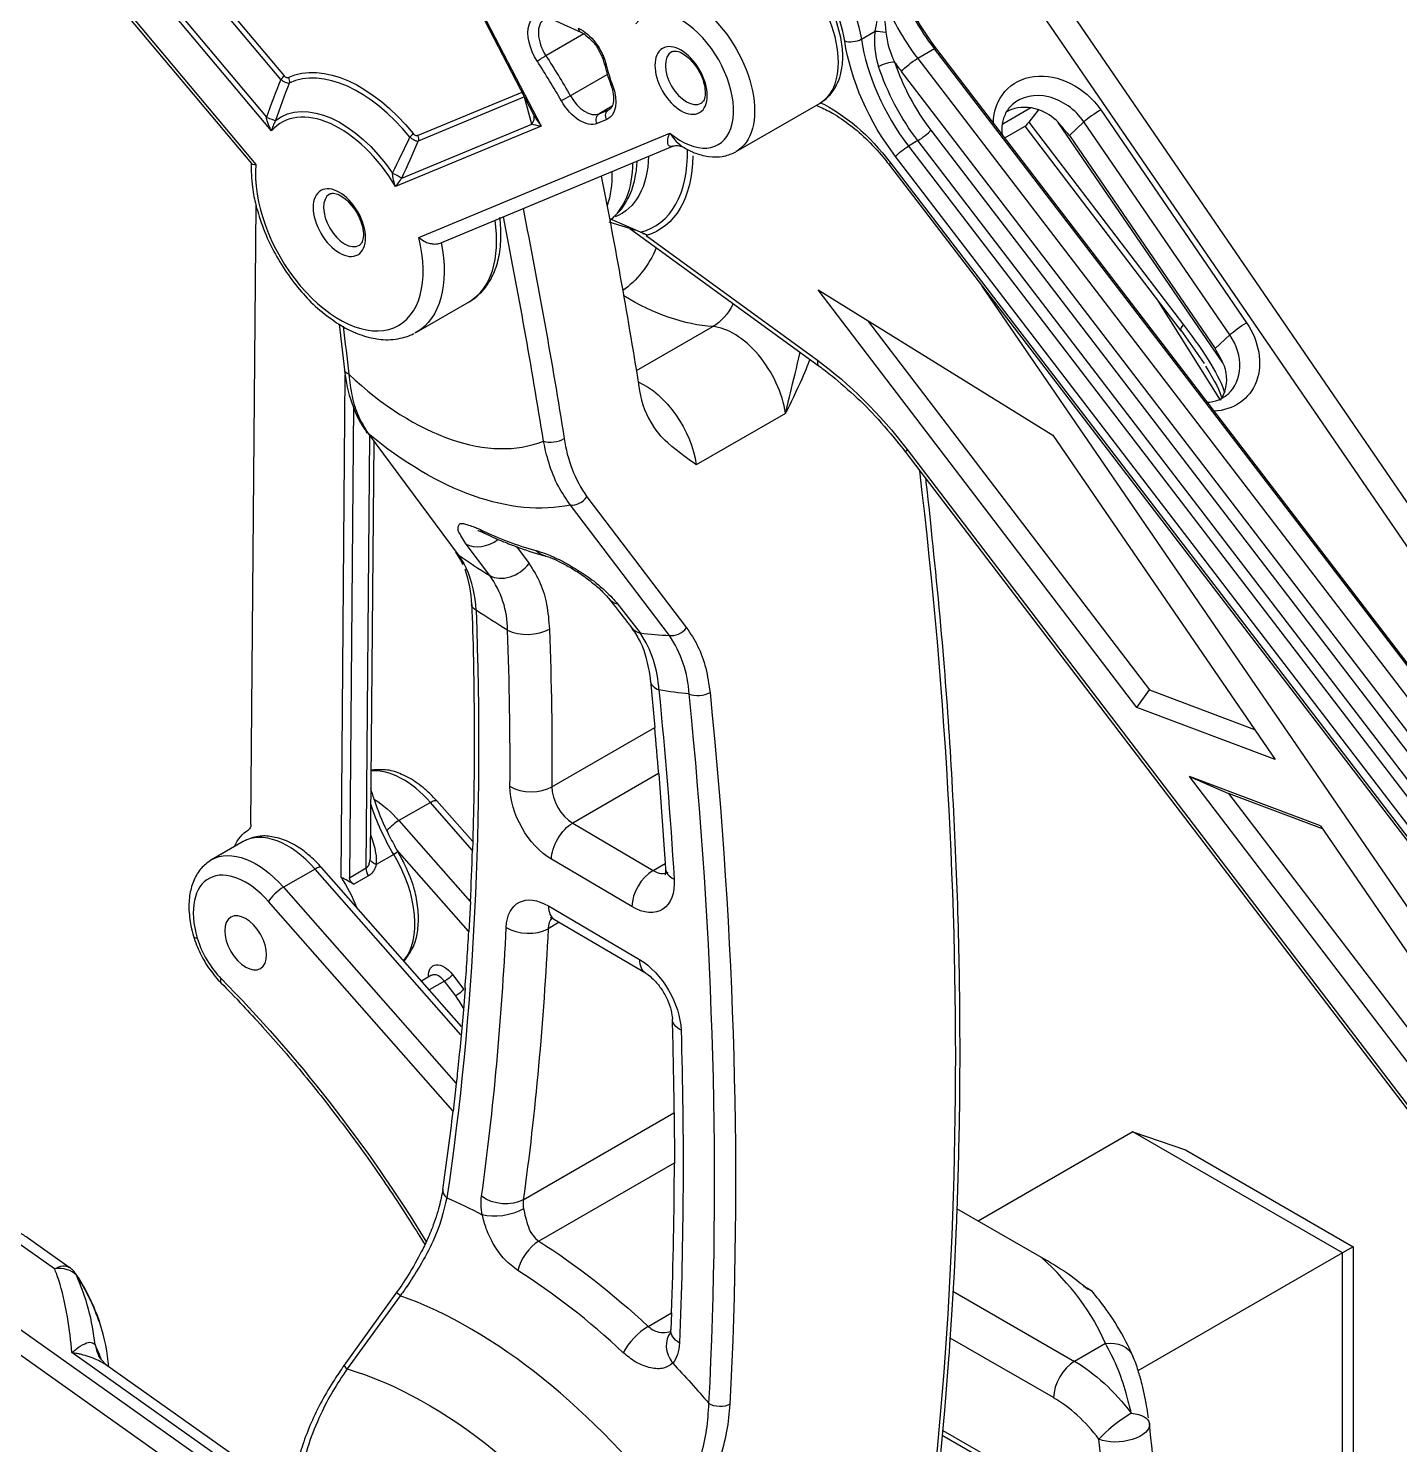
# Model space of a CAD drawing. Extents: x 0.3 to 19.3, y 0 to 10.9.
# Drawn here: x 10.281 to 12.101, y 4.712 to 6.593 of the extents above; entities that cross this region are included whole.
import ezdxf

# ---------------------------------------------------------------- set-up
doc = ezdxf.new("R2010")
doc.units = 0
doc.header["$LTSCALE"] = 0.5
doc.header["$MEASUREMENT"] = 0
doc.layers.add('TANGENT_LINES', color=7, linetype='CONTINUOUS')
doc.layers.add('VISIBLE', color=7, linetype='CONTINUOUS')

msp = doc.modelspace()

# ---------------------------------------------------------------- linework, layer by layer
at = {"layer": 'TANGENT_LINES'}
for p, q in [((12.8245, 4.8632), (11.44, 6.8848)), ((10.2179, 6.847), (10.5829, 6.4121)), ((10.6036, 6.4565), (10.3784, 6.7249)), ((10.3957, 6.7142), (10.5968, 6.4746)), ((10.6159, 6.525), (10.4516, 6.7207)), ((10.456, 6.7256), (10.6203, 6.5298)), ((10.8726, 6.634), (10.9617, 6.463)), ((11.0183, 6.5854), (10.9679, 6.5564)), ((11.3867, 6.5785), (11.4049, 6.589)), ((11.4837, 6.5657), (11.4615, 6.5529)), ((11.4837, 6.5657), (11.4863, 6.5652)), ((11.4615, 6.5529), (13.0072, 4.5359)), ((11.0003, 6.5032), (11.0494, 6.5315)), ((12.9858, 4.5185), (11.4401, 6.5355)), ((10.7973, 6.4503), (10.9362, 6.5081)), ((10.9395, 6.5017), (10.7985, 6.443)), ((10.9493, 6.4657), (10.9397, 6.5014)), ((11.0557, 6.4892), (11.0384, 6.4792)), ((11.0486, 6.4718), (11.036, 6.4665)), ((11.0384, 6.4792), (11.051, 6.4845)), ((11.6628, 6.4504), (11.6822, 6.4685)), ((11.8757, 6.1859), (11.6822, 6.4685)), ((11.7045, 6.4844), (11.898, 6.2018)), ((10.9617, 6.463), (10.7683, 6.3826)), ((10.7767, 6.3939), (10.9493, 6.4657)), ((10.7992, 6.315), (11.1325, 6.4536)), ((11.4788, 6.4575), (12.9257, 4.5695)), ((11.6089, 6.4683), (11.8144, 6.199)), ((11.8666, 6.1486), (11.648, 6.4679)), ((11.4617, 6.4436), (11.4492, 6.4364)), ((11.4492, 6.4364), (12.75, 4.739)), ((12.9086, 4.5556), (11.4617, 6.4436)), ((11.4254, 6.4142), (12.7262, 4.7168)), ((12.7329, 4.7251), (11.4321, 6.4225)), ((11.1009, 6.3175), (11.3284, 6.1521)), ((12.5227, 4.826), (11.5471, 6.2505)), ((11.8634, 6.099), (11.7806, 6.231)), ((11.088, 6.1383), (11.1893, 6.1967)), ((11.8563, 6.1678), (11.8757, 6.1859)), ((11.286, 6.0816), (11.1676, 6.0133)), ((10.7293, 5.478), (10.7342, 6.0518)), ((11.4474, 6.0336), (12.35, 4.8511)), ((11.0223, 5.9707), (11.1547, 5.797)), ((11.1319, 5.7867), (11.0005, 5.9598)), ((10.8934, 5.8664), (10.862, 5.908)), ((10.9287, 5.905), (10.9456, 5.8822)), ((10.8514, 5.8939), (10.8589, 5.8824)), ((10.8589, 5.8824), (10.8622, 5.8759)), ((11.0631, 5.8285), (11.0931, 5.79)), ((10.9759, 5.5858), (11.1123, 5.6646)), ((11.1173, 5.6033), (11.0035, 5.5376)), ((10.8145, 5.565), (10.7727, 5.5409)), ((10.8701, 5.5018), (10.8145, 5.565)), ((10.7727, 5.5409), (10.8672, 5.4334)), ((11.0035, 5.5376), (11.1102, 5.4748)), ((10.7659, 5.496), (10.7427, 5.4825)), ((10.8651, 5.3942), (10.7701, 5.5022)), ((10.6614, 5.4766), (10.6196, 5.4525)), ((10.8548, 5.2566), (10.6614, 5.4766)), ((10.7071, 5.4651), (10.7293, 5.478)), ((11.0821, 5.4267), (10.9753, 5.4895)), ((11.1102, 5.4748), (11.1262, 5.484)), ((10.7323, 5.4674), (10.7131, 5.4563)), ((10.6196, 5.4525), (10.8487, 5.192)), ((10.8443, 5.1554), (10.5996, 5.4335)), ((10.9713, 5.4276), (11.0922, 5.3564)), ((10.9856, 5.406), (10.9708, 5.3974)), ((10.8333, 5.3277), (10.8131, 5.3161)), ((10.8482, 5.3082), (10.8333, 5.3277)), ((10.844, 5.3364), (10.8589, 5.3168)), ((10.9379, 5.0376), (11.1378, 5.1531)), ((11.138, 5.0861), (10.9585, 4.9825)), ((10.3155, 4.9458), (10.2611, 4.9843)), ((10.1735, 4.9337), (10.9226, 4.4026)), ((10.7744, 4.9102), (10.7039, 4.813)), ((11.5083, 4.9163), (11.6698, 4.823)), ((10.6644, 4.5516), (10.1667, 4.9044)), ((11.1036, 4.8694), (11.1346, 4.8872)), ((11.6419, 4.7748), (11.5048, 4.854)), ((10.9365, 4.4107), (10.3386, 4.8346)), ((11.7108, 4.8467), (11.6698, 4.823)), ((11.4947, 4.7312), (11.5593, 4.6939)), ((11.7577, 4.1936), (11.7021, 4.7196))]:
    msp.add_line(p, q, dxfattribs=at)
for centre, radius, start, end in [((11.5039, 6.5753), 0.0999, 172.1092, 199.3344), ((11.5388, 6.6014), 0.1204, 186.6554, 206.2449), ((11.5113, 6.1558), 0.9684, 157.5937, 160.7789), ((11.5, 6.1722), 0.9396, 158.2704, 161.5017), ((9.4085, 7.0821), 1.5174, 333.3131, 335.3095), ((8.916, 7.2503), 2.0483, 335.2847, 336.7879), ((11.1723, 6.0736), 0.1819, 188.0752, 214.4578), ((10.7287, 5.8155), 0.1465, 1.9167, 24.3524), ((10.7922, 5.7932), 0.1248, 0.2194, 35.8508), ((10.9691, 5.7074), 0.149, 2.6795, 33.6786), ((11.0004, 5.6992), 0.158, 3.5511, 33.6722), ((10.6251, 5.4782), 0.1187, 9.5272, 21.016), ((10.6916, 5.4887), 0.0515, 353.1748, 10.325), ((10.0743, 4.8151), 0.2966, 5.8118, 24.3283), ((11.6818, 4.902), 0.0176, 40.2819, 71.2728)]:
    msp.add_arc(centre, radius, start, end, dxfattribs=at)
at = {"layer": 'TANGENT_LINES', "extrusion": (0, 0, -1)}
for centre, major_axis, ratio, start_param, end_param in [((11.2978, 6.6103), (-0.064, 0.1108), 0.57735, 12.548876, 14.734569), ((11.1614, 6.5315), (-0.0591, 0.1023), 0.57735, 12.561293, 15.713535), ((10.9788, 6.5668), (-0.0246, 0.0426), 0.57735, 10.902844, 13.240967), ((11.0181, 6.5968), (-0.00403, -0.00898), 0.63765, 0.012869, 0.847289), ((11.015, 6.5506), (-0.0246, 0.0426), 0.57735, 0.674596, 2.044035), ((11.4159, 6.5851), (0.0155, -0.0026), 0.188553, 10.182694, 11.183986), ((11.5123, 6.5231), (-0.1063, 0.1841), 0.57735, 10.772425, 11.592976), ((10.7215, 6.3508), (-0.1005, 0.174), 0.57735, 0.047266, 1.301927), ((10.7006, 6.3388), (-0.296, 0.5126), 0.57735, 1.478066, 1.583426), ((11.0551, 6.5478), (0.00957, 0.0023), 0.372136, 2.470266, 3.147381), ((11.4197, 6.5418), (0.015, 0.0049), 0.281433, 10.349985, 11.920781), ((11.5218, 6.638), (-0.1083, 0.1875), 0.57735, 10.772425, 10.845907), ((11.4541, 6.5436), (-0.0156, -0.012), 0.180692, 0.627364, 2.19816), ((10.619, 6.5234), (0.00421, -0.0089), 0.815585, 10.928854, 11.714252), ((11.5359, 6.5368), (-0.0984, 0.1705), 0.57735, 10.772425, 11.347476), ((11.6419, 6.4482), (0.0604, -0.0648), 0.809322, 8.729157, 11.180507), ((11.0259, 6.5153), (-0.0246, 0.0426), 0.57735, 1.847186, 3.216624), ((11.0632, 6.5214), (0.00921, 0.00348), 0.222809, 2.507759, 3.141793), ((10.6957, 6.3359), (-0.0802, 0.1389), 0.57735, 12.480652, 14.001281), ((10.9953, 6.5004), (0.00856, 0.00486), 0.010312, 0.955279, 2.526075), ((11.0133, 6.5101), (-0.0246, 0.0426), 0.57735, 9.49981, 11.008204), ((11.3453, 6.3136), (-0.1063, 0.1841), 0.57735, 0.692763, 1.347647), ((10.5916, 6.4763), (0.0186, -0.0065), 0.006452, 11.277926, 12.19936), ((11.043, 6.4705), (0.00378, -0.00909), 0.814199, 1.465179, 3.035976), ((11.0555, 6.4758), (0.00378, -0.00909), 0.814199, 1.465179, 3.035976), ((10.7904, 6.4463), (0.00378, -0.00909), 0.814199, 10.889957, 11.675356), ((10.9686, 6.467), (-0.0215, 0.0007), 0.208413, 11.317593, 12.102991), ((11.4433, 6.429), (-0.0125, -0.0096), 0.180692, 0.627364, 2.19816), ((11.0069, 6.5156), (-0.1103, 0.1911), 0.57735, 2.36677, 3.280282), ((11.4366, 6.4206), (-0.0125, -0.0096), 0.180692, 0, 0.627364), ((10.7604, 6.4005), (0.0179, -0.0082), 0.087282, 11.174521, 12.095955), ((10.9303, 6.4714), (-0.0886, 0.1534), 0.57735, 2.331937, 2.678437), ((6.6262, 7.5502), (-3.1496, 5.4553), 0.57735, 2.102182, 2.156839), ((10.7076, 6.3428), (-0.0886, 0.1534), 0.57735, 2.106382, 3.141593), ((11.0671, 6.3042), (-0.0418, -0.0667), 0.552559, 10.701833, 11.668731), ((11.0765, 6.5558), (-0.1969, 0.341), 0.57735, 9.793036, 10.229275), ((11.1667, 6.2685), (-0.0052, -0.0786), 0.761755, 11.499346, 12.095467), ((7.2456, 7.5766), (-2.4705, 4.279), 0.57735, 2.203296, 2.218229), ((11.8422, 6.2151), (-0.0313, -0.0239), 0.178131, 0.090307, 0.62702), ((11.6627, 6.2984), (-0.2052, 0.2086), 0.16529, 2.221426, 2.839275), ((11.8354, 6.1657), (0.0604, -0.0648), 0.809322, 11.180507, 13.179222), ((11.8896, 6.1939), (-0.0162, -0.0111), 0.108005, 0.619647, 2.190443), ((11.2907, 5.8391), (-0.2067, 0.358), 0.57735, 0.91453, 1.350862), ((10.7201, 6.1415), (0.0196, 0.0022), 0.492462, 2.416284, 3.142571), ((11.6905, 6.3145), (-0.173, 0.2154), 0.082915, 2.545258, 3.006333), ((11.0991, 6.0387), (-0.0492, 0.0852), 0.57735, 0.659332, 2.179458), ((10.8063, 6.3998), (-0.2433, 0.4213), 0.57735, 9.610234, 10.427967), ((10.9748, 5.9312), (-0.0101, -0.0381), 0.707884, 12.558286, 12.999649), ((7.3848, 7.657), (-2.4705, 4.279), 0.57735, 2.311901, 2.511471), ((10.889, 5.8285), (0.0197, 0.0007), 0.551219, 2.377382, 3.137991), ((10.9268, 6.4694), (-0.4173, 0.7227), 0.57735, 10.226806, 10.297912), ((7.4126, 7.673), (-2.5197, 4.3642), 0.57735, 2.313044, 2.363467), ((6.7515, 7.6225), (-3.1102, 5.3871), 0.57735, 2.235241, 2.282594), ((10.9268, 6.4694), (-0.4173, 0.7227), 0.57735, 9.807504, 9.880445), ((6.7654, 7.6305), (-3.1496, 5.4553), 0.57735, 2.232888, 2.414004), ((10.9759, 5.5535), (-0.0394, 0.0682), 0.57735, 10.219875, 11.788245), ((10.7363, 5.4751), (-0.0591, 0.1023), 0.57735, 0.834381, 1.236578), ((10.8084, 5.554), (-0.0148, -0.013), 0.267836, 2.213353, 3.141593), ((10.8618, 5.5571), (-0.0984, 0.1705), 0.57735, 10.97012, 11.34341), ((11.0032, 5.5056), (-0.02, -0.0339), 0.571723, 0.780595, 2.351392), ((10.5832, 5.3867), (-0.0591, 0.1023), 0.57735, 0.001835, 1.236578), ((10.7405, 5.4714), (-0.0079, 0.0136), 0.57735, 11.032402, 11.790672), ((10.7503, 5.4874), (-0.0155, 0.0028), 0.432556, 11.434267, 12.411193), ((11.0826, 5.4907), (-0.0394, 0.0682), 0.57735, 2.282594, 3.93669), ((10.9708, 5.3636), (-0.0394, 0.0682), 0.57735, 11.834771, 13.361468), ((7.4126, 7.673), (-2.5197, 4.3642), 0.57735, 2.409993, 2.502555), ((10.8328, 5.3225), (-0.0148, 0.0256), 0.57735, 11.725302, 13.917233), ((11.0917, 5.2924), (-0.0394, 0.0682), 0.57735, 0.795097, 2.321137), ((10.5508, 5.3391), (-0.014, -0.0138), 0.337515, 12.564723, 13.226654), ((10.2383, 4.5856), (-0.6004, 1.0399), 0.57735, 1.144645, 1.523297), ((10.837, 5.3323), (-0.00782, -0.00597), 0.178131, 10.051798, 11.622594), ((10.8519, 5.3128), (-0.00782, -0.00597), 0.178131, 10.051798, 11.622594), ((11.1752, 5.2786), (0.0394, 0.0012), 0.556759, 2.373119, 3.147345), ((6.7515, 7.6225), (-3.1102, 5.3871), 0.57735, 2.321137, 2.403151), ((10.9086, 4.3102), (-0.4246, 0.7355), 0.57735, 0.665062, 0.74341), ((10.9376, 5.001), (-0.0394, 0.0682), 0.57735, 11.549477, 11.927333), ((10.9103, 5.0582), (0.039, -0.0054), 0.655377, 0.700691, 2.271487), ((10.9112, 5.0336), (0.0387, 0.0071), 0.429486, 0.877187, 2.447983), ((10.9309, 4.323), (-0.4141, 0.7172), 0.57735, 0.832666, 1.084854), ((10.3123, 4.9157), (-0.0228, -0.0321), 0.508281, 2.305556, 3.141593), ((11.173, 4.8634), (0.0393, -0.0016), 0.603814, 2.331587, 3.141376), ((11.0896, 4.8825), (-0.0394, 0.0682), 0.57735, 2.403151, 2.934413), ((11.7108, 4.8146), (-0.0362, -0.0156), 0.792439, 1.899223, 3.148711), ((10.9086, 4.3102), (-0.4246, 0.7355), 0.57735, 1.17411, 1.262522), ((11.6698, 4.6623), (-0.0984, 0.1705), 0.57735, 0.785398, 1.356786), ((10.8102, 4.2533), (-0.3143, 0.5443), 0.57735, 0.543992, 1.429833), ((11.1983, 4.775), (0.0197, -0.001), 0.609743, 0.754773, 2.32557), ((11.73, 4.7357), (0.0391, 0.0043), 0.494078, 12.541509, 14.98172), ((11.73, 4.7357), (-0.039, -0.0052), 0.457912, 2.027539, 3.165906)]:
    msp.add_ellipse(centre, major_axis=major_axis, ratio=ratio, start_param=start_param, end_param=end_param, dxfattribs=at)
at = {"layer": 'TANGENT_LINES'}
for centre, major_axis, ratio, start_param, end_param in [((11.2727, 6.5958), (0.0591, -0.1023), 0.57735, 12.566371, 15.713041), ((11.2866, 6.6038), (0.0561, -0.0972), 0.57735, 0.973394, 2.986251), ((11.1474, 6.5235), (0.0492, -0.0852), 0.57735, 11.564044, 15.960662), ((11.5357, 6.646), (0.0984, -0.1705), 0.57735, 10.721243, 11.218723), ((10.9857, 6.5709), (0.0197, -0.0341), 0.57735, 9.42225, 11.088305), ((11.3757, 6.5824), (-0.0156, -0.0023), 0.459276, 0.707525, 2.278321), ((11.5234, 6.5296), (0.0984, -0.1705), 0.57735, 10.398172, 11.218723), ((10.9635, 6.5528), (0.00825, 0.00537), 0.075606, 0.953285, 2.524082), ((10.6937, 6.3348), (0.2911, -0.5041), 0.57735, 1.558167, 1.663527), ((11.1474, 6.5235), (0.0738, -0.1279), 0.57735, 10.522336, 10.719185), ((11.1544, 6.5275), (0.0197, -0.0341), 0.57735, 9.43538, 12.566371), ((11.5471, 6.5432), (0.0906, -0.1568), 0.57735, 10.643673, 11.218723), ((10.6133, 6.5258), (0.00754, 0.00633), 0.238665, 11.14429, 11.929688), ((10.7195, 6.3496), (0.097, -0.168), 0.57735, 1.839666, 3.094327), ((11.6334, 6.4403), (-0.047, 0.0504), 0.809322, 10.810641, 12.550748), ((11.0203, 6.5141), (0.0197, -0.0341), 0.57735, 10.982945, 12.491339), ((10.6937, 6.3348), (0.0767, -0.1329), 0.57735, 1.597687, 3.336306), ((10.9331, 6.4723), (0.019, 0.0051), 0.768074, 11.783787, 12.566371), ((10.9686, 6.467), (-0.0192, 0.0238), 0.260347, 0.913335, 1.530143), ((11.6961, 6.4765), (0.0162, 0.0111), 0.108005, 0.95115, 2.521946), ((10.7847, 6.449), (0.00764, 0.0062), 0.216896, 11.148142, 11.93354), ((11.4677, 6.4511), (0.0125, 0.0096), 0.180692, 10.36821, 11.939007), ((11.0048, 6.5144), (0.1068, -0.185), 0.57735, 12.408297, 13.380816), ((10.6937, 6.3348), (0.0787, -0.1364), 0.57735, 10.10581, 13.677738), ((10.9581, 6.4874), (0.0886, -0.1534), 0.57735, 0.070504, 0.778813), ((10.7006, 6.3388), (0.0197, -0.0341), 0.57735, 9.43538, 12.566371), ((10.7772, 6.383), (0.0886, -0.1534), 0.57735, 12.566371, 13.533955), ((6.6123, 7.5421), (3.1398, -5.4382), 0.57735, 0.984754, 1.038242), ((11.2174, 6.107), (0.0492, -0.0852), 0.57735, 0.962134, 2.773335), ((11.827, 6.1578), (-0.047, 0.0504), 0.809322, 9.409155, 10.810641), ((11.3423, 6.1601), (0.0116, 0.0159), 0.498196, 2.412936, 3.142928), ((10.7876, 6.389), (0.194, -0.3361), 0.57735, 11.479517, 12.482084), ((10.9786, 6.0527), (-0.0194, -0.0031), 0.451578, 0.703756, 2.274552), ((11.4613, 6.0417), (0.0156, 0.0119), 0.178131, 2.514573, 3.141593), ((7.0577, 7.7993), (3.1496, -5.4553), 0.57735, 0.597603, 0.931769), ((11.0086, 5.9756), (-0.0157, -0.0119), 0.678317, 0.616317, 1.983519), ((10.9035, 5.9579), (0.0171, 0.0355), 0.62297, 2.834989, 3.142112), ((10.8465, 6.423), (0.2925, -0.5066), 0.57735, 11.863484, 12.04468), ((10.8866, 5.9377), (-0.0314, -0.0237), 0.746125, 0.305475, 1.570513), ((10.9082, 6.4586), (0.3681, -0.6375), 0.57735, 11.67172, 11.752508), ((10.9179, 5.8961), (-0.0315, -0.0236), 0.753705, 0.314377, 1.932773), ((11.082, 5.8603), (-0.0309, -0.0243), 0.705205, 12.565993, 13.066674), ((10.9449, 5.8098), (-0.0393, -0.0014), 0.551907, 0.764734, 2.33553), ((7.3848, 7.657), (2.5, -4.3301), 0.57735, 0.778126, 0.828549), ((11.1122, 5.8218), (-0.031, -0.0243), 0.711011, 12.560467, 13.059183), ((11.1409, 5.8027), (-0.0156, -0.0119), 0.708052, 0.540572, 1.961647), ((10.9082, 6.4586), (0.3681, -0.6375), 0.57735, 12.144079, 12.225212), ((11.1457, 5.7304), (-0.0392, -0.0039), 0.50347, 0.005467, 0.731813), ((11.172, 5.717), (-0.0196, -0.002), 0.501956, 0.730899, 2.301696), ((6.7515, 7.6225), (3.1398, -5.4382), 0.57735, 0.727589, 0.908704), ((10.7781, 5.4992), (0.0591, -0.1023), 0.57735, 1.905014, 2.882495), ((10.9481, 5.6022), (-0.0394, 0.0002), 0.581534, 0.789061, 2.359857), ((11.0037, 5.5695), (0.0197, -0.0341), 0.57735, 10.202904, 11.771273), ((10.7667, 5.5299), (0.0148, 0.013), 0.267836, 0.92824, 2.040636), ((10.625, 5.4108), (0.0591, -0.1023), 0.57735, 1.905014, 3.141593), ((10.7583, 5.4911), (0.0135, 0.0081), 0.020781, 0.004396, 0.955164), ((10.7036, 5.4562), (0.064, -0.1108), 0.57735, 0.198508, 1.59625), ((10.5693, 5.3787), (0.0492, -0.0852), 0.57735, 1.905014, 4.319949), ((10.6553, 5.4656), (0.0148, 0.013), 0.267836, 12.566371, 13.494611), ((11.1099, 5.4428), (0.02, 0.0339), 0.571723, 0.790201, 2.360997), ((11.1104, 5.5067), (0.0197, -0.0341), 0.57735, 11.771273, 12.56996), ((11.166, 5.4794), (-0.0393, -0.0024), 0.533332, 12.565608, 13.31758), ((10.6135, 5.4415), (0.0148, 0.013), 0.267836, 0.92824, 2.499036), ((10.9992, 5.4436), (0.02, 0.0339), 0.571723, 2.360997, 3.141593), ((7.3848, 7.657), (2.5, -4.3301), 0.57735, 0.639038, 0.7316), ((10.943, 5.4152), (-0.0393, 0.0019), 0.60756, 0.813784, 2.38458), ((10.9986, 5.3797), (0.0197, -0.0341), 0.57735, 9.577647, 10.156378), ((10.5189, 5.3931), (-0.0189, -0.0056), 0.312264, 12.565915, 13.219582), ((10.5564, 5.3799), (0.0394, -0.0682), 0.57735, 10.603134, 11.421726), ((11.1201, 5.3725), (0.02, 0.0339), 0.571723, 2.360997, 3.13878), ((10.8258, 5.3184), (0.0098, -0.017), 0.57735, 1.790731, 3.141593), ((10.7855, 5.272), (-0.069, 0.0555), 0.796829, 10.453503, 10.696308), ((10.8504, 5.0482), (-0.0195, 0.0029), 0.659693, 0.017099, 0.876069), ((10.9654, 5.0171), (0.0197, -0.0341), 0.57735, 10.063816, 10.441672), ((10.9572, 4.9511), (0.021, 0.0333), 0.549426, 0.807941, 2.119936), ((10.3123, 4.9157), (0.0361, 0.0158), 0.723149, 0.243679, 1.181444), ((11.0652, 4.7542), (-0.6652, 0), 0.57735, 9.668132, 9.993123), ((10.3123, 4.9157), (0.033, 0.0215), 0.075231, 0.000077, 0.167907), ((10.2682, 4.8752), (0.0845, -0.1464), 0.57735, 1.241255, 1.663065), ((10.904, 4.3075), (0.3994, -0.6918), 0.57735, 2.056739, 2.308927), ((10.7861, 4.9037), (-0.016, 0.0114), 0.100929, 0.014841, 0.828871), ((10.8678, 4.2866), (0.355, -0.6149), 0.57735, 1.782426, 2.543355), ((11.0954, 4.8434), (0.0269, 0.0288), 0.381338, 0.896249, 2.208244), ((11.164, 4.8365), (-0.0302, 0.0253), 0.799036, 0.002287, 1.287705), ((10.4626, 4.8737), (-0.0886, -0.0428), 0.733951, 12.359047, 12.571468), ((10.7161, 4.8063), (-0.016, 0.0115), 0.12083, 12.558165, 13.359109), ((11.6698, 4.7909), (0.0197, 0.0341), 0.57735, 0.785398, 2.356194), ((11.6419, 4.6462), (0.0787, -0.1364), 0.57735, 1.784807, 2.356194), ((11.73, 4.7357), (0.0314, 0.0238), 0.173408, 0.944397, 2.515193)]:
    msp.add_ellipse(centre, major_axis=major_axis, ratio=ratio, start_param=start_param, end_param=end_param, dxfattribs=at)
at = {"layer": 'TANGENT_LINES', "extrusion": (0, 0, -1)}
for centre in [(11.1474, 6.5235), (10.6937, 6.3348)]:
    msp.add_ellipse(centre, major_axis=(-0.0246, 0.0426), ratio=0.57735, dxfattribs=at)
at = {"layer": 'TANGENT_LINES'}
for points, knots in [([(11.4049, 6.589), (11.4094, 6.6121), (11.4142, 6.6368), (11.4143, 6.6375), (11.4143, 6.6375)], [0, 0, 0, 0, 0.936291, 1, 1, 1, 1]), ([(11.4143, 6.6375), (11.4143, 6.6374), (11.4143, 6.637), (11.4156, 6.6238), (11.4178, 6.6019), (11.4192, 6.5875)], [0, 0, 0, 0, 0.05163, 0.375915, 1, 1, 1, 1]), ([(10.6159, 6.525), (10.6162, 6.5247), (10.617, 6.5241), (10.6202, 6.5221), (10.6231, 6.5207), (10.6259, 6.52), (10.6268, 6.5201), (10.6272, 6.5201)], [0, 0, 0, 0, 0.148311, 0.398237, 0.642692, 0.859055, 1, 1, 1, 1]), ([(10.6259, 6.5274), (10.6257, 6.5273), (10.6252, 6.5271), (10.6237, 6.5271), (10.6222, 6.5279), (10.6208, 6.5292), (10.6204, 6.5297), (10.6203, 6.5298)], [0, 0, 0, 0, 0.150914, 0.365576, 0.602903, 0.850396, 1, 1, 1, 1]), ([(10.6036, 6.4565), (10.6036, 6.4566), (10.6035, 6.4568), (10.6002, 6.4628), (10.5974, 6.4715), (10.597, 6.4738), (10.5968, 6.4746)], [0, 0, 0, 0, 0.050794, 0.375821, 0.780081, 1, 1, 1, 1]), ([(10.609, 6.4703), (10.6086, 6.4697), (10.6077, 6.4681), (10.6048, 6.4616), (10.6036, 6.4567), (10.6036, 6.4565), (10.6036, 6.4565)], [0, 0, 0, 0, 0.22883, 0.634168, 0.95086, 1, 1, 1, 1]), ([(10.7973, 6.4503), (10.7972, 6.4503), (10.7969, 6.4502), (10.7954, 6.4501), (10.7938, 6.4508), (10.7924, 6.4521), (10.7919, 6.4527), (10.7917, 6.453)], [0, 0, 0, 0, 0.110862, 0.327215, 0.566728, 0.813517, 1, 1, 1, 1]), ([(11.1365, 6.4363), (11.1357, 6.436), (11.1343, 6.4356), (11.1332, 6.4355), (11.1302, 6.4375), (11.1297, 6.4388), (11.1293, 6.4452), (11.1307, 6.4491), (11.1314, 6.4512), (11.1323, 6.4533), (11.1324, 6.4535), (11.1324, 6.4536), (11.1325, 6.4536)], [0, 0, 0, 0, 0.110098, 0.185872, 0.315945, 0.403229, 0.582543, 0.731511, 0.840724, 0.947611, 0.978281, 1, 1, 1, 1]), ([(11.1325, 6.4536), (11.1325, 6.4536), (11.1325, 6.4535), (11.1327, 6.4533), (11.1341, 6.4512), (11.1349, 6.45), (11.1371, 6.4471), (11.1401, 6.4428), (11.1488, 6.4357), (11.1491, 6.4355), (11.1492, 6.4355)], [0, 0, 0, 0, 0.031551, 0.076082, 0.207338, 0.313806, 0.464712, 0.677724, 0.954511, 1, 1, 1, 1]), ([(10.7872, 6.4483), (10.7877, 6.4479), (10.7889, 6.447), (10.792, 6.445), (10.795, 6.4435), (10.7978, 6.443), (10.7983, 6.443), (10.7985, 6.443)], [0, 0, 0, 0, 0.185302, 0.435623, 0.682447, 0.897527, 1, 1, 1, 1]), ([(10.7683, 6.3826), (10.7683, 6.3826), (10.7682, 6.3828), (10.7661, 6.3891), (10.7644, 6.3976), (10.7643, 6.3998), (10.7643, 6.4006)], [0, 0, 0, 0, 0.051115, 0.377265, 0.780775, 1, 1, 1, 1]), ([(10.7767, 6.3939), (10.7762, 6.3934), (10.775, 6.3919), (10.7709, 6.3865), (10.7684, 6.3827), (10.7683, 6.3826), (10.7683, 6.3826)], [0, 0, 0, 0, 0.235859, 0.644834, 0.953019, 1, 1, 1, 1]), ([(11.286, 6.0816), (11.286, 6.0816), (11.2863, 6.0825), (11.2962, 6.1237), (11.3056, 6.1627)], [0, 0, 0, 0, 0.054939, 1, 1, 1, 1]), ([(11.3184, 6.1533), (11.315, 6.1445), (11.3078, 6.1256), (11.2863, 6.0822), (11.286, 6.0816), (11.286, 6.0816)], [0, 0, 0, 0, 0.447725, 0.959627, 1, 1, 1, 1]), ([(10.7062, 6.1335), (10.7073, 6.1237), (10.7097, 6.1045), (10.718, 6.0775), (10.7273, 6.0623), (10.7319, 6.0548)], [0, 0, 0, 0, 0.341361, 0.675114, 1, 1, 1, 1]), ([(11.0005, 5.9598), (10.9949, 5.9678), (10.9834, 5.9843), (10.9712, 6.0152), (10.9668, 6.035), (10.9647, 6.0447)], [0, 0, 0, 0, 0.326805, 0.67076, 1, 1, 1, 1]), ([(10.862, 5.908), (10.8579, 5.9146), (10.8523, 5.9236), (10.8512, 5.9255), (10.8512, 5.9366), (10.8617, 5.9348), (10.8761, 5.9295), (10.8794, 5.9279), (10.8806, 5.9273)], [0, 0, 0, 0, 0.240796, 0.328539, 0.490542, 0.653626, 0.878413, 1, 1, 1, 1]), ([(10.9543, 5.8996), (10.9604, 5.8977), (10.9731, 5.8936), (10.9936, 5.8835), (11.0155, 5.8705), (11.0371, 5.8553), (11.0578, 5.8353), (11.0617, 5.8303), (11.0631, 5.8285)], [0, 0, 0, 0, 0.160072, 0.332484, 0.514157, 0.705578, 0.897234, 1, 1, 1, 1]), ([(10.9456, 5.8822), (10.951, 5.8736), (10.9616, 5.8564), (10.9699, 5.8278), (10.9717, 5.8062), (10.9727, 5.7951)], [0, 0, 0, 0, 0.329752, 0.655808, 1, 1, 1, 1]), ([(11.1547, 5.797), (11.1599, 5.7892), (11.1705, 5.7731), (11.1811, 5.7433), (11.1842, 5.7218), (11.1858, 5.711)], [0, 0, 0, 0, 0.320156, 0.656438, 1, 1, 1, 1]), ([(10.7293, 5.478), (10.7297, 5.4782), (10.7306, 5.4787), (10.7328, 5.4818), (10.7332, 5.4827), (10.7342, 5.4865), (10.7348, 5.4891)], [0, 0, 0, 0, 0.179959, 0.461859, 0.618239, 1, 1, 1, 1]), ([(10.7427, 5.4825), (10.7418, 5.4797), (10.7401, 5.4743), (10.7347, 5.4688), (10.733, 5.4677), (10.7323, 5.4674)], [0, 0, 0, 0, 0.407445, 0.77948, 1, 1, 1, 1]), ([(10.8365, 5.0402), (10.832, 5.0219), (10.8227, 4.9841), (10.7848, 4.9238), (10.7769, 4.9135), (10.7744, 4.9102)], [0, 0, 0, 0, 0.386821, 0.802105, 1, 1, 1, 1]), ([(10.9383, 5.0253), (10.939, 5.0218), (10.9405, 5.0143), (10.9443, 5.0014), (10.9497, 4.9899), (10.9557, 4.9849), (10.9585, 4.9825)], [0, 0, 0, 0, 0.240407, 0.504314, 0.758369, 1, 1, 1, 1]), ([(10.9307, 4.9436), (10.9246, 4.9482), (10.9123, 4.9576), (10.8986, 4.977), (10.8882, 4.9987), (10.8849, 5.0115), (10.8834, 5.0175)], [0, 0, 0, 0, 0.252411, 0.509861, 0.768571, 1, 1, 1, 1]), ([(10.3386, 4.8346), (10.3371, 4.8499), (10.334, 4.8806), (10.3227, 4.9289), (10.3174, 4.9412), (10.3155, 4.9458)], [0, 0, 0, 0, 0.382787, 0.769515, 1, 1, 1, 1]), ([(11.1036, 4.8694), (11.1064, 4.8673), (11.112, 4.8629), (11.1237, 4.8605), (11.1303, 4.862), (11.1335, 4.8628)], [0, 0, 0, 0, 0.331016, 0.6773, 1, 1, 1, 1]), ([(10.3386, 4.8346), (10.3386, 4.8346), (10.3387, 4.8347), (10.339, 4.835), (10.3429, 4.8382), (10.3447, 4.8398), (10.3556, 4.8471), (10.364, 4.8493), (10.3677, 4.8464), (10.3694, 4.8451)], [0, 0, 0, 0, 0.02639, 0.071151, 0.226654, 0.352832, 0.610028, 0.820708, 1, 1, 1, 1]), ([(10.3849, 4.8177), (10.3804, 4.8205), (10.3709, 4.8265), (10.3498, 4.8325), (10.3463, 4.8332), (10.3394, 4.8345), (10.3388, 4.8345), (10.3386, 4.8346), (10.3386, 4.8346)], [0, 0, 0, 0, 0.287915, 0.601683, 0.746431, 0.921198, 0.970809, 1, 1, 1, 1]), ([(10.3694, 4.8451), (10.3725, 4.838), (10.3766, 4.8284), (10.3772, 4.8261), (10.3774, 4.8256)], [0, 0, 0, 0, 0.737535, 1, 1, 1, 1]), ([(11.1362, 4.8204), (11.1324, 4.8179), (11.1244, 4.8124), (11.1066, 4.8135), (11.0867, 4.8211), (11.076, 4.8301), (11.0706, 4.8345)], [0, 0, 0, 0, 0.217501, 0.45962, 0.73061, 1, 1, 1, 1]), ([(11.745, 4.754), (11.743, 4.7626), (11.7384, 4.7811), (11.7267, 4.817), (11.716, 4.837), (11.7108, 4.8467)], [0, 0, 0, 0, 0.305388, 0.662064, 1, 1, 1, 1]), ([(10.7039, 4.813), (10.6974, 4.8031), (10.6843, 4.7833), (10.6682, 4.7524), (10.6518, 4.7131), (10.646, 4.6873), (10.6431, 4.6747)], [0, 0, 0, 0, 0.24114, 0.481101, 0.745019, 1, 1, 1, 1]), ([(11.1404, 4.6162), (11.147, 4.6291), (11.1601, 4.6549), (11.1741, 4.6965), (11.1821, 4.7319), (11.1836, 4.7553), (11.1844, 4.7669)], [0, 0, 0, 0, 0.262919, 0.52587, 0.765403, 1, 1, 1, 1]), ([(11.2122, 4.766), (11.2111, 4.7542), (11.2087, 4.7298), (11.1984, 4.691), (11.1824, 4.6486), (11.1667, 4.6204), (11.1587, 4.606)], [0, 0, 0, 0, 0.230412, 0.473001, 0.731404, 1, 1, 1, 1])]:
    msp.add_open_spline(points, degree=3, knots=knots, dxfattribs=at)
at = {"layer": 'VISIBLE'}
for p, q in [((12.902, 4.8085), (11.4712, 6.8977)), ((10.2232, 6.8347), (10.577, 6.4132)), ((10.875, 6.6255), (10.952, 6.4776)), ((10.9778, 6.604), (11.0141, 6.5878)), ((11.0141, 6.5878), (11.0182, 6.5855)), ((13.0295, 4.5487), (11.4837, 6.5657)), ((11.4863, 6.5652), (13.0321, 4.5482)), ((11.0455, 6.5455), (11.0494, 6.5315)), ((11.1594, 6.5514), (11.1622, 6.5483)), ((11.2204, 6.4292), (11.3318, 6.4935)), ((11.3265, 6.4906), (11.3303, 6.4891)), ((11.3326, 6.494), (11.3362, 6.4964)), ((11.5841, 6.4883), (11.587, 6.4912)), ((11.6118, 6.4871), (11.5743, 6.4655)), ((11.6215, 6.4839), (11.6089, 6.4683)), ((11.6223, 6.4846), (11.6126, 6.487)), ((11.6059, 6.4639), (11.5768, 6.4471)), ((11.6038, 6.4627), (11.8109, 6.1912)), ((11.6628, 6.4504), (11.8563, 6.1678)), ((10.8274, 6.3077), (11.1366, 6.4363)), ((11.0882, 6.4055), (11.089, 6.4161)), ((11.4241, 6.411), (12.7248, 4.7136)), ((10.5762, 5.5356), (10.5832, 6.3584)), ((10.7147, 6.3514), (10.7164, 6.3485)), ((10.9075, 6.3348), (10.9068, 6.3414)), ((11.0935, 6.322), (11.0526, 6.3399)), ((11.0583, 6.3423), (11.0685, 6.3532)), ((11.0514, 6.336), (11.0789, 6.3276)), ((11.0789, 6.3276), (11.0869, 6.3248)), ((11.0793, 6.3271), (11.3307, 6.1442)), ((11.0967, 6.3205), (11.1022, 6.3186)), ((11.1021, 6.3186), (11.0994, 6.3196)), ((11.1009, 6.3175), (11.1022, 6.3186)), ((11.7524, 5.6911), (11.3293, 6.2454)), ((11.3293, 6.2454), (11.6411, 6.0525)), ((10.7962, 6.1894), (10.8658, 6.2295)), ((10.6933, 6.1998), (10.702, 6.1948)), ((10.6934, 6.2), (10.7005, 6.1393)), ((10.702, 6.1948), (10.7131, 6.1894)), ((11.3948, 6.2049), (11.7692, 5.7144)), ((11.8107, 6.1918), (11.8417, 6.1476)), ((10.7272, 6.1841), (10.7318, 6.1828)), ((10.6959, 5.4655), (10.7016, 6.1322)), ((11.8654, 6.1014), (11.8612, 6.0995)), ((10.7123, 6.091), (10.7071, 5.4651)), ((10.7118, 6.0906), (10.7134, 6.0866)), ((10.7257, 6.0627), (10.7296, 6.0571)), ((10.7319, 6.0548), (10.8514, 5.8939)), ((10.7352, 5.4943), (10.7398, 6.0442)), ((11.6411, 6.0525), (11.936, 5.6219)), ((11.4456, 6.0297), (12.3483, 4.8472)), ((10.8864, 5.9224), (10.9041, 5.9143)), ((11.1066, 5.7265), (11.1124, 5.6646)), ((11.7524, 5.6911), (11.7692, 5.7144)), ((11.7692, 5.7144), (11.9087, 5.6618)), ((11.936, 5.6219), (11.7524, 5.6911)), ((11.1177, 5.6031), (11.1262, 5.4839)), ((11.8223, 5.5995), (11.8742, 5.5769)), ((11.9963, 5.5339), (11.8223, 5.5995)), ((12.2579, 5.0289), (11.8223, 5.5995)), ((10.8704, 5.5134), (10.8232, 5.567)), ((11.9991, 5.5298), (11.8742, 5.5769)), ((11.8742, 5.5769), (12.2734, 5.0538)), ((11.9963, 5.5339), (12.3515, 5.0152)), ((10.5659, 5.5131), (10.5241, 5.489)), ((10.8708, 5.5132), (10.8704, 5.5016)), ((10.7718, 5.4992), (10.7673, 5.507)), ((10.7777, 5.4886), (10.7718, 5.4992)), ((10.8558, 5.2675), (10.6701, 5.4786)), ((11.1262, 5.4839), (11.1267, 5.477)), ((10.8677, 5.4332), (10.8656, 5.3938)), ((10.9765, 5.4111), (10.9792, 5.4097)), ((10.9792, 5.4097), (11.1001, 5.3386)), ((10.816, 5.3355), (10.8027, 5.3278)), ((10.8606, 5.3184), (10.8583, 5.2899)), ((10.8583, 5.2899), (10.8539, 5.2411)), ((10.8489, 5.1919), (10.8447, 5.155)), ((11.1383, 5.1529), (11.1385, 5.0858)), ((11.7472, 5.1279), (11.5419, 5.0093)), ((12.0256, 4.9671), (11.7472, 5.1279)), ((11.7472, 5.1279), (11.8168, 5.1038)), ((11.8168, 5.1038), (12.0396, 4.9752)), ((11.5128, 4.998), (11.5139, 5.0255)), ((11.6258, 4.9609), (11.5136, 5.0257)), ((10.3351, 4.9478), (10.2808, 4.9863)), ((11.5102, 4.9409), (11.5126, 4.9924)), ((12.0256, 4.9671), (11.7539, 4.8102)), ((12.0396, 4.9752), (12.0256, 4.9671)), ((12.0256, 4.3162), (12.0256, 4.9671)), ((12.0396, 4.9752), (12.0396, 4.3885)), ((11.507, 4.8849), (11.5102, 4.9409)), ((10.7701, 4.9151), (10.7001, 4.8178)), ((11.1346, 4.8872), (11.1337, 4.8651)), ((11.5043, 4.8453), (11.507, 4.8849)), ((11.1337, 4.8651), (11.1335, 4.8626)), ((10.385, 4.8176), (10.3773, 4.8253)), ((10.9569, 4.4121), (10.3849, 4.8177)), ((11.4975, 4.7577), (11.5034, 4.8315)), ((11.4945, 4.7246), (11.4975, 4.7577)), ((11.4941, 4.7249), (11.5536, 4.6906))]:
    msp.add_line(p, q, dxfattribs=at)
at = {"layer": 'VISIBLE', "flags": 128}
msp.add_lwpolyline([(11.3595, 6.5804), (11.3595, 6.5804), (11.3526, 6.605), (11.3418, 6.6291), (11.3275, 6.6515), (11.3106, 6.6713), (11.2916, 6.6874), (11.2711, 6.699), (11.2515, 6.7046)], dxfattribs=at)
at = {"layer": 'VISIBLE'}
for centre, radius, start, end in [((11.6192, 6.459), 0.046, 151.7797, 171.4308), ((11.5979, 6.4187), 0.0703, 44.5137, 69.648), ((11.6311, 6.4571), 0.058, 171.3117, 186.1102), ((11.1938, 6.4753), 0.0532, 281.7618, 299.4514), ((10.8905, 6.1573), 0.1907, 187.5896, 200.4657), ((11.8182, 6.1263), 0.0535, 344.1667, 24.7296), ((11.2074, 6.1295), 0.1165, 188.8659, 214.0242), ((11.8441, 6.1443), 0.048, 271.57, 290.8891), ((10.8446, 6.1395), 0.1415, 201.9427, 212.8488), ((11.0696, 6.2872), 0.4079, 249.7781, 255.0834), ((10.7254, 5.8243), 0.1441, 1.3578, 20.3014), ((4.3845, 5.0585), 6.7552, 4.62427, 5.14729), ((11.055, 5.6707), 0.331, 197.9108, 205.6464), ((11.0726, 5.6789), 0.3504, 205.5974, 209.3767), ((10.5501, 5.3735), 0.1595, 41.2202, 48.7476), ((6.5442, 5.6418), 4.3285, 357.2367, 358.1429), ((6.7505, 5.6307), 4.1219, 355.6544, 356.7051), ((5.1235, 5.0975), 6.015, 0.52733, 1.71451), ((7.182, 5.5875), 3.6882, 351.637, 353.2659), ((5.4796, 5.0982), 5.6589, 357.8635, 359.8748), ((10.3123, 4.9157), 0.0394, 33.058, 54.6667), ((11.4528, 4.6426), 0.3622, 49.6345, 61.4738), ((11.6749, 4.8963), 0.0265, 39.2936, 75.3597), ((11.5483, 4.7453), 0.2161, 17.6024, 23.087), ((-34.5994, -0.3911), 46.6515, 6.12197, 6.31524)]:
    msp.add_arc(centre, radius, start, end, dxfattribs=at)
at = {"layer": 'VISIBLE', "extrusion": (0, 0, -1)}
for centre, major_axis, ratio, start_param, end_param in [((11.5579, 6.6589), (-0.0984, 0.1705), 0.57735, 10.772425, 11.269905), ((11.0632, 6.5214), (0.00921, 0.00348), 0.222809, 9.424979, 9.446074), ((11.6367, 6.4843), (-0.0313, -0.0239), 0.178131, 0.358341, 0.62702), ((10.979, 6.4995), (-0.0886, 0.1534), 0.57735, 2.386465, 3.226354), ((6.7271, 7.6084), (-3.1496, 5.4553), 0.57735, 2.104859, 2.155888), ((10.7076, 6.3428), (-0.0886, 0.1534), 0.57735, 9.424778, 9.451753), ((11.8422, 6.2151), (-0.0313, -0.0239), 0.178131, 0, 0.090307), ((10.7455, 6.0688), (0.0158, 0.0117), 0.719683, 2.915313, 3.1472), ((10.8642, 5.9084), (0.0159, 0.0117), 0.752798, 2.862132, 3.141893), ((10.6382, 5.4185), (-0.064, 0.1108), 0.57735, 12.171579, 12.548941), ((10.5651, 5.5422), (-0.0079, 0.0136), 0.57735, 2.365894, 3.124163), ((10.6382, 5.4185), (-0.064, 0.1108), 0.57735, 1.477641, 1.826995), ((10.7293, 5.465), (-0.0223, 0.0001), 0.574544, 11.81055, 12.568819)]:
    msp.add_ellipse(centre, major_axis=major_axis, ratio=ratio, start_param=start_param, end_param=end_param, dxfattribs=at)
at = {"layer": 'VISIBLE'}
for centre, major_axis, ratio, start_param, end_param in [((11.5635, 6.6621), (0.1024, -0.1773), 0.57735, 10.721243, 11.218723), ((11.1544, 6.5275), (0.0197, -0.0341), 0.57735, 0, 0.021946), ((11.6165, 6.4246), (-0.047, 0.0504), 0.809322, 11.773192, 12.368659), ((11.0329, 6.5193), (0.0197, -0.0341), 0.57735, 12.491339, 12.566371), ((10.7006, 6.3388), (0.0197, -0.0341), 0.57735, 0, 0.021946), ((11.81, 6.142), (-0.047, 0.0504), 0.809322, 9.601252, 9.84809), ((10.5811, 5.3855), (-0.1809, 0.0008), 0.574544, 10.180599, 10.310582), ((10.8504, 5.0482), (-0.0195, 0.0029), 0.659693, 12.524578, 12.58347), ((10.7861, 4.9037), (-0.016, 0.0114), 0.100929, 12.546836, 12.581211), ((10.2682, 4.8752), (0.0845, -0.1464), 0.57735, 0.85373, 1.241255)]:
    msp.add_ellipse(centre, major_axis=major_axis, ratio=ratio, start_param=start_param, end_param=end_param, dxfattribs=at)
at = {"layer": 'VISIBLE', "extrusion": (0, 0, -1)}
msp.add_ellipse((10.5693, 5.3787), major_axis=(-0.0197, 0.0341), ratio=0.57735, dxfattribs=at)
at = {"layer": 'VISIBLE'}
for points, knots in [([(11.0182, 6.5855), (11.0184, 6.5854), (11.0192, 6.585), (11.0296, 6.5767), (11.0369, 6.5665), (11.0436, 6.5528), (11.0449, 6.5476), (11.0455, 6.5455)], [0, 0, 0, 0, 0.062716, 0.298955, 0.5553, 0.816787, 1, 1, 1, 1]), ([(11.1346, 6.5615), (11.1349, 6.5617), (11.1359, 6.5623), (11.1422, 6.5627), (11.149, 6.5601), (11.1586, 6.5523), (11.1592, 6.5515), (11.1594, 6.5514)], [0, 0, 0, 0, 0.105224, 0.324651, 0.591867, 0.909121, 1, 1, 1, 1]), ([(11.3579, 6.5273), (11.3586, 6.5297), (11.3605, 6.5358), (11.3631, 6.5575), (11.3607, 6.5726), (11.3595, 6.5804)], [0, 0, 0, 0, 0.233844, 0.606175, 1, 1, 1, 1]), ([(11.1622, 6.5483), (11.164, 6.5462), (11.168, 6.5414), (11.1753, 6.5283), (11.1791, 6.5152), (11.1797, 6.504), (11.1776, 6.4964), (11.1753, 6.4944), (11.1743, 6.4935)], [0, 0, 0, 0, 0.159175, 0.365927, 0.566111, 0.745549, 0.891659, 1, 1, 1, 1]), ([(11.0494, 6.5315), (11.0494, 6.5313), (11.0497, 6.5304), (11.0521, 6.5235), (11.054, 6.5179)], [0, 0, 0, 0, 0.197382, 1, 1, 1, 1]), ([(11.3362, 6.4964), (11.3386, 6.4982), (11.3443, 6.5024), (11.3545, 6.5173), (11.3568, 6.5243), (11.3579, 6.5273)], [0, 0, 0, 0, 0.296863, 0.693902, 1, 1, 1, 1]), ([(11.054, 6.5179), (11.0548, 6.5157), (11.0565, 6.5108), (11.0586, 6.4994), (11.0566, 6.4905), (11.0559, 6.4892), (11.0557, 6.4888)], [0, 0, 0, 0, 0.26066, 0.593386, 0.87715, 1, 1, 1, 1]), ([(11.0557, 6.4888), (11.055, 6.4877), (11.0538, 6.4858), (11.0524, 6.4851), (11.0518, 6.4849)], [0, 0, 0, 0, 0.569003, 1, 1, 1, 1]), ([(11.3303, 6.4891), (11.3362, 6.4864), (11.3491, 6.4804), (11.3732, 6.4639), (11.395, 6.445), (11.4172, 6.4201), (11.4222, 6.4134), (11.4241, 6.411)], [0, 0, 0, 0, 0.185446, 0.404016, 0.63146, 0.865704, 1, 1, 1, 1]), ([(11.5787, 6.4807), (11.5802, 6.483), (11.5825, 6.4866), (11.5837, 6.4879), (11.5841, 6.4883)], [0, 0, 0, 0, 0.640382, 1, 1, 1, 1]), ([(11.6628, 6.4504), (11.6562, 6.4583), (11.6486, 6.4674), (11.6481, 6.4679), (11.648, 6.468)], [0, 0, 0, 0, 0.876825, 1, 1, 1, 1]), ([(11.1363, 6.4362), (11.1366, 6.4363), (11.1377, 6.4368), (11.144, 6.4378), (11.1477, 6.436), (11.1497, 6.4352)], [0, 0, 0, 0, 0.188967, 0.587198, 1, 1, 1, 1]), ([(11.1493, 6.4354), (11.1546, 6.4326), (11.1621, 6.4286), (11.1642, 6.4279), (11.1648, 6.4276)], [0, 0, 0, 0, 0.711872, 1, 1, 1, 1]), ([(10.5767, 6.4141), (10.5766, 6.4132), (10.5764, 6.4099), (10.5776, 6.3803), (10.5811, 6.3656), (10.5828, 6.3585)], [0, 0, 0, 0, 0.156127, 0.596639, 1, 1, 1, 1]), ([(10.577, 6.4132), (10.5773, 6.4129), (10.5782, 6.4121), (10.5828, 6.4121), (10.5829, 6.4121), (10.5829, 6.4121)], [0, 0, 0, 0, 0.355302, 0.922919, 1, 1, 1, 1]), ([(11.1648, 6.4276), (11.1708, 6.4255), (11.1825, 6.4213), (11.2014, 6.4224), (11.204, 6.423), (11.2047, 6.4232)], [0, 0, 0, 0, 0.428424, 0.836399, 1, 1, 1, 1]), ([(11.0685, 6.3532), (11.0689, 6.3537), (11.0706, 6.3558), (11.0823, 6.3747), (11.0871, 6.3968), (11.0879, 6.4032), (11.0882, 6.4055)], [0, 0, 0, 0, 0.119714, 0.451163, 0.797266, 1, 1, 1, 1]), ([(10.5828, 6.3585), (10.5832, 6.3568), (10.5845, 6.3515), (10.5946, 6.3202), (10.6081, 6.2931), (10.6253, 6.265), (10.646, 6.2395), (10.6652, 6.2194), (10.691, 6.2011), (10.6929, 6.2), (10.6933, 6.1998)], [0, 0, 0, 0, 0.067533, 0.217138, 0.368483, 0.520097, 0.670511, 0.818346, 0.962504, 1, 1, 1, 1]), ([(10.6809, 6.3728), (10.6812, 6.373), (10.6821, 6.3736), (10.6882, 6.3742), (10.6958, 6.3708), (10.7009, 6.3668), (10.7035, 6.3647)], [0, 0, 0, 0, 0.119251, 0.36793, 0.670767, 1, 1, 1, 1]), ([(10.7035, 6.3647), (10.7038, 6.3644), (10.705, 6.3635), (10.7139, 6.3527), (10.7145, 6.3517), (10.7147, 6.3514)], [0, 0, 0, 0, 0.21921, 0.809608, 1, 1, 1, 1]), ([(10.7164, 6.3485), (10.718, 6.3457), (10.7213, 6.3397), (10.7255, 6.3263), (10.7259, 6.3153), (10.7238, 6.3077), (10.7215, 6.3057), (10.7205, 6.3048)], [0, 0, 0, 0, 0.211304, 0.460304, 0.6835, 0.86524, 1, 1, 1, 1]), ([(11.0528, 6.338), (11.0538, 6.3387), (11.0558, 6.3401), (11.0574, 6.3416), (11.0583, 6.3423)], [0, 0, 0, 0, 0.514952, 1, 1, 1, 1]), ([(10.8642, 6.2287), (10.8677, 6.2307), (10.8755, 6.2353), (10.8903, 6.2507), (10.9004, 6.27), (10.907, 6.2925), (10.9087, 6.319), (10.9079, 6.33), (10.9075, 6.3348)], [0, 0, 0, 0, 0.133137, 0.304285, 0.478718, 0.660862, 0.852538, 1, 1, 1, 1]), ([(11.0994, 6.3196), (11.0989, 6.3198), (11.0978, 6.3202), (11.0962, 6.3209), (11.0945, 6.3215), (11.0938, 6.3218), (11.0935, 6.322)], [0, 0, 0, 0, 0.265369, 0.527549, 0.797063, 1, 1, 1, 1]), ([(10.7992, 6.315), (10.7992, 6.315), (10.7993, 6.3149), (10.8066, 6.3094), (10.8123, 6.3076), (10.8185, 6.3062), (10.8242, 6.3065), (10.8264, 6.3074), (10.8274, 6.3077)], [0, 0, 0, 0, 0.027416, 0.256963, 0.468395, 0.665951, 0.853827, 1, 1, 1, 1]), ([(10.7131, 6.1894), (10.714, 6.189), (10.7164, 6.1879), (10.723, 6.1856), (10.7272, 6.1841)], [0, 0, 0, 0, 0.34584, 1, 1, 1, 1]), ([(10.7318, 6.1828), (10.7345, 6.1821), (10.7415, 6.1803), (10.765, 6.178), (10.7865, 6.1843), (10.7915, 6.1868), (10.7932, 6.1877)], [0, 0, 0, 0, 0.200313, 0.519916, 0.82814, 1, 1, 1, 1]), ([(11.8668, 6.1487), (11.8667, 6.1489), (11.8662, 6.1502), (11.8607, 6.16), (11.8563, 6.1678)], [0, 0, 0, 0, 0.190817, 1, 1, 1, 1]), ([(10.7005, 6.1394), (10.7007, 6.1374), (10.7011, 6.1343), (10.7013, 6.1327), (10.7014, 6.1321)], [0, 0, 0, 0, 0.618009, 1, 1, 1, 1]), ([(11.3307, 6.1442), (11.3361, 6.1402), (11.349, 6.1307), (11.383, 6.101), (11.4115, 6.072), (11.4412, 6.0356), (11.4447, 6.031), (11.4456, 6.0297)], [0, 0, 0, 0, 0.172242, 0.414954, 0.66288, 0.908009, 1, 1, 1, 1]), ([(11.8734, 6.1069), (11.8707, 6.1049), (11.8669, 6.1021), (11.8657, 6.1015), (11.8654, 6.1014)], [0, 0, 0, 0, 0.710349, 1, 1, 1, 1]), ([(11.1676, 6.0133), (11.1676, 6.0133), (11.1672, 6.0135), (11.125, 6.0431), (11.1152, 6.0578), (11.1109, 6.0643)], [0, 0, 0, 0, 0.034364, 0.576573, 1, 1, 1, 1]), ([(11.5139, 5.0255), (11.5152, 5.0655), (11.5178, 5.1508), (11.5179, 5.3105), (11.5139, 5.4694), (11.5052, 5.637), (11.4941, 5.7895), (11.476, 5.9635), (11.4731, 5.9881), (11.4722, 5.9952)], [0, 0, 0, 0, 0.138563, 0.295371, 0.453369, 0.612527, 0.772812, 0.934187, 1, 1, 1, 1]), ([(10.8775, 5.9261), (10.8776, 5.9261), (10.8779, 5.926), (10.8802, 5.9253), (10.8858, 5.9227), (10.8863, 5.9225), (10.8864, 5.9224)], [0, 0, 0, 0, 0.102945, 0.395011, 0.859316, 1, 1, 1, 1]), ([(10.9041, 5.9143), (10.9057, 5.9136), (10.9103, 5.9116), (10.9215, 5.9073), (10.9287, 5.9045)], [0, 0, 0, 0, 0.357437, 1, 1, 1, 1]), ([(10.8484, 5.8967), (10.8484, 5.8967), (10.8487, 5.8964), (10.8533, 5.8884), (10.8576, 5.8811)], [0, 0, 0, 0, 0.09267, 1, 1, 1, 1]), ([(10.9646, 5.8931), (10.9651, 5.893), (10.9665, 5.8926), (10.9744, 5.89), (10.9853, 5.8851), (10.9998, 5.8775), (11.0152, 5.8678), (11.0306, 5.8562), (11.0422, 5.8464), (11.0509, 5.8361), (11.0511, 5.836), (11.0511, 5.836)], [0, 0, 0, 0, 0.046185, 0.145494, 0.270499, 0.413879, 0.56634, 0.720616, 0.868196, 0.989128, 1, 1, 1, 1]), ([(11.0511, 5.836), (11.0589, 5.826), (11.0717, 5.8097), (11.0785, 5.801), (11.0812, 5.7976)], [0, 0, 0, 0, 0.604888, 1, 1, 1, 1]), ([(10.8694, 5.8277), (10.8702, 5.8052), (10.8721, 5.7518), (10.8733, 5.6108), (10.8716, 5.5437), (10.8708, 5.5132)], [0, 0, 0, 0, 0.284377, 0.673879, 1, 1, 1, 1]), ([(11.0812, 5.7976), (11.0849, 5.7921), (11.0927, 5.7805), (11.1013, 5.7594), (11.1062, 5.7313), (11.1065, 5.7276), (11.1066, 5.7266)], [0, 0, 0, 0, 0.26715, 0.56374, 0.878678, 1, 1, 1, 1]), ([(10.8232, 5.567), (10.8204, 5.5701), (10.8138, 5.5774), (10.7949, 5.5935), (10.7739, 5.6039), (10.7568, 5.6095), (10.7372, 5.608), (10.7363, 5.6078), (10.7361, 5.6078)], [0, 0, 0, 0, 0.160397, 0.376223, 0.585963, 0.778773, 0.962302, 1, 1, 1, 1]), ([(10.74, 5.5689), (10.7392, 5.5717), (10.7375, 5.577), (10.7362, 5.5818), (10.7356, 5.5841)], [0, 0, 0, 0, 0.518417, 1, 1, 1, 1]), ([(10.6553, 5.4934), (10.651, 5.497), (10.6417, 5.5047), (10.6211, 5.5159), (10.6016, 5.5205), (10.5848, 5.5211), (10.5679, 5.5144), (10.5665, 5.5135), (10.5662, 5.5133)], [0, 0, 0, 0, 0.180985, 0.390228, 0.582582, 0.765676, 0.943888, 1, 1, 1, 1]), ([(10.7348, 5.4891), (10.735, 5.4907), (10.7352, 5.493), (10.7352, 5.4939), (10.7352, 5.4943)], [0, 0, 0, 0, 0.647774, 1, 1, 1, 1]), ([(10.5243, 5.4891), (10.5199, 5.486), (10.5109, 5.4798), (10.5009, 5.4645), (10.495, 5.4461), (10.4931, 5.4252), (10.4961, 5.4013), (10.4989, 5.3917), (10.5, 5.3874)], [0, 0, 0, 0, 0.155088, 0.318207, 0.486754, 0.665563, 0.854578, 1, 1, 1, 1]), ([(10.7793, 5.3545), (10.7797, 5.3549), (10.7813, 5.3564), (10.7926, 5.3722), (10.7974, 5.3901), (10.7996, 5.4126), (10.7963, 5.4379), (10.7909, 5.4604), (10.7784, 5.4873), (10.7778, 5.4884), (10.7777, 5.4886)], [0, 0, 0, 0, 0.049043, 0.18536, 0.327271, 0.477905, 0.636681, 0.800948, 0.96825, 1, 1, 1, 1]), ([(11.1267, 5.477), (11.1268, 5.4756), (11.1269, 5.473), (11.1261, 5.4689), (11.126, 5.4687), (11.126, 5.4687)], [0, 0, 0, 0, 0.463854, 0.899548, 1, 1, 1, 1]), ([(10.9734, 5.4122), (10.9734, 5.4122), (10.9735, 5.4122), (10.9762, 5.4113), (10.9765, 5.4112), (10.9765, 5.4111)], [0, 0, 0, 0, 0.072027, 0.729002, 1, 1, 1, 1]), ([(10.5, 5.3874), (10.5012, 5.3837), (10.504, 5.3749), (10.5141, 5.3534), (10.5283, 5.3341), (10.5343, 5.3278), (10.5368, 5.3253)], [0, 0, 0, 0, 0.21167, 0.50392, 0.796024, 1, 1, 1, 1]), ([(10.5368, 5.3253), (10.5457, 5.3162), (10.567, 5.2945), (10.6217, 5.2342), (10.6723, 5.1724), (10.7224, 5.1063), (10.77, 5.0375), (10.7952, 4.9972), (10.8072, 4.9781)], [0, 0, 0, 0, 0.126519, 0.302317, 0.4795, 0.657759, 0.836789, 1, 1, 1, 1]), ([(11.1001, 5.3386), (11.1014, 5.3377), (11.1046, 5.3357), (11.1132, 5.3281), (11.1218, 5.3171), (11.1296, 5.3031), (11.1344, 5.29), (11.1358, 5.279), (11.1358, 5.2778), (11.1358, 5.2775)], [0, 0, 0, 0, 0.10441, 0.259475, 0.435072, 0.620325, 0.799502, 0.948258, 1, 1, 1, 1]), ([(10.8539, 5.2411), (10.8526, 5.2276), (10.8504, 5.206), (10.8493, 5.1958), (10.8489, 5.1919)], [0, 0, 0, 0, 0.622084, 1, 1, 1, 1]), ([(10.831, 5.0511), (10.8297, 5.0439), (10.8269, 5.0286), (10.8176, 5.0007), (10.8113, 4.9867), (10.8084, 4.9802)], [0, 0, 0, 0, 0.319818, 0.682423, 1, 1, 1, 1]), ([(10.2808, 4.9863), (10.2769, 4.989), (10.2678, 4.9953), (10.2423, 5.0072), (10.2198, 5.0113), (10.1984, 5.0113), (10.1781, 5.0049), (10.1726, 5.0018), (10.1705, 5.0007)], [0, 0, 0, 0, 0.150695, 0.352738, 0.537299, 0.715344, 0.889945, 1, 1, 1, 1]), ([(11.5126, 4.9924), (11.5126, 4.9926), (11.5126, 4.9933), (11.5128, 4.996), (11.5128, 4.998)], [0, 0, 0, 0, 0.280061, 1, 1, 1, 1]), ([(10.8084, 4.9802), (10.8072, 4.9777), (10.8039, 4.9705), (10.7872, 4.9396), (10.7757, 4.9231), (10.7701, 4.9151)], [0, 0, 0, 0, 0.216345, 0.618307, 1, 1, 1, 1]), ([(10.3755, 4.8754), (10.375, 4.8769), (10.3734, 4.8819), (10.3605, 4.913), (10.3503, 4.9292), (10.3453, 4.9372)], [0, 0, 0, 0, 0.179944, 0.598269, 1, 1, 1, 1]), ([(11.747, 4.8301), (11.7441, 4.8366), (11.7374, 4.8519), (11.7149, 4.8891), (11.7015, 4.9056), (11.6953, 4.9132)], [0, 0, 0, 0, 0.284723, 0.671077, 1, 1, 1, 1]), ([(11.1335, 4.8626), (11.1334, 4.8624), (11.1334, 4.8619), (11.1331, 4.861), (11.133, 4.8605)], [0, 0, 0, 0, 0.396799, 1, 1, 1, 1]), ([(11.5034, 4.8315), (11.5036, 4.8341), (11.5039, 4.8392), (11.5042, 4.8433), (11.5043, 4.8453)], [0, 0, 0, 0, 0.530513, 1, 1, 1, 1]), ([(10.3773, 4.8253), (10.377, 4.8257), (10.3762, 4.8267), (10.3749, 4.8292), (10.374, 4.8307)], [0, 0, 0, 0, 0.370962, 1, 1, 1, 1]), ([(10.7001, 4.8178), (10.6959, 4.8117), (10.6866, 4.7984), (10.6697, 4.7701), (10.656, 4.7418), (10.6447, 4.7129), (10.6401, 4.6956), (10.6379, 4.6873)], [0, 0, 0, 0, 0.179484, 0.392446, 0.603048, 0.809305, 1, 1, 1, 1]), ([(11.768, 4.7478), (11.7675, 4.7514), (11.7662, 4.7607), (11.7598, 4.7928), (11.7559, 4.8053), (11.7542, 4.8106)], [0, 0, 0, 0, 0.262013, 0.680636, 1, 1, 1, 1]), ([(11.4892, 4.671), (11.4897, 4.6762), (11.4911, 4.6889), (11.4932, 4.7113), (11.4945, 4.7246)], [0, 0, 0, 0, 0.407091, 1, 1, 1, 1])]:
    msp.add_open_spline(points, degree=3, knots=knots, dxfattribs=at)

doc.saveas('drawing.dxf')
